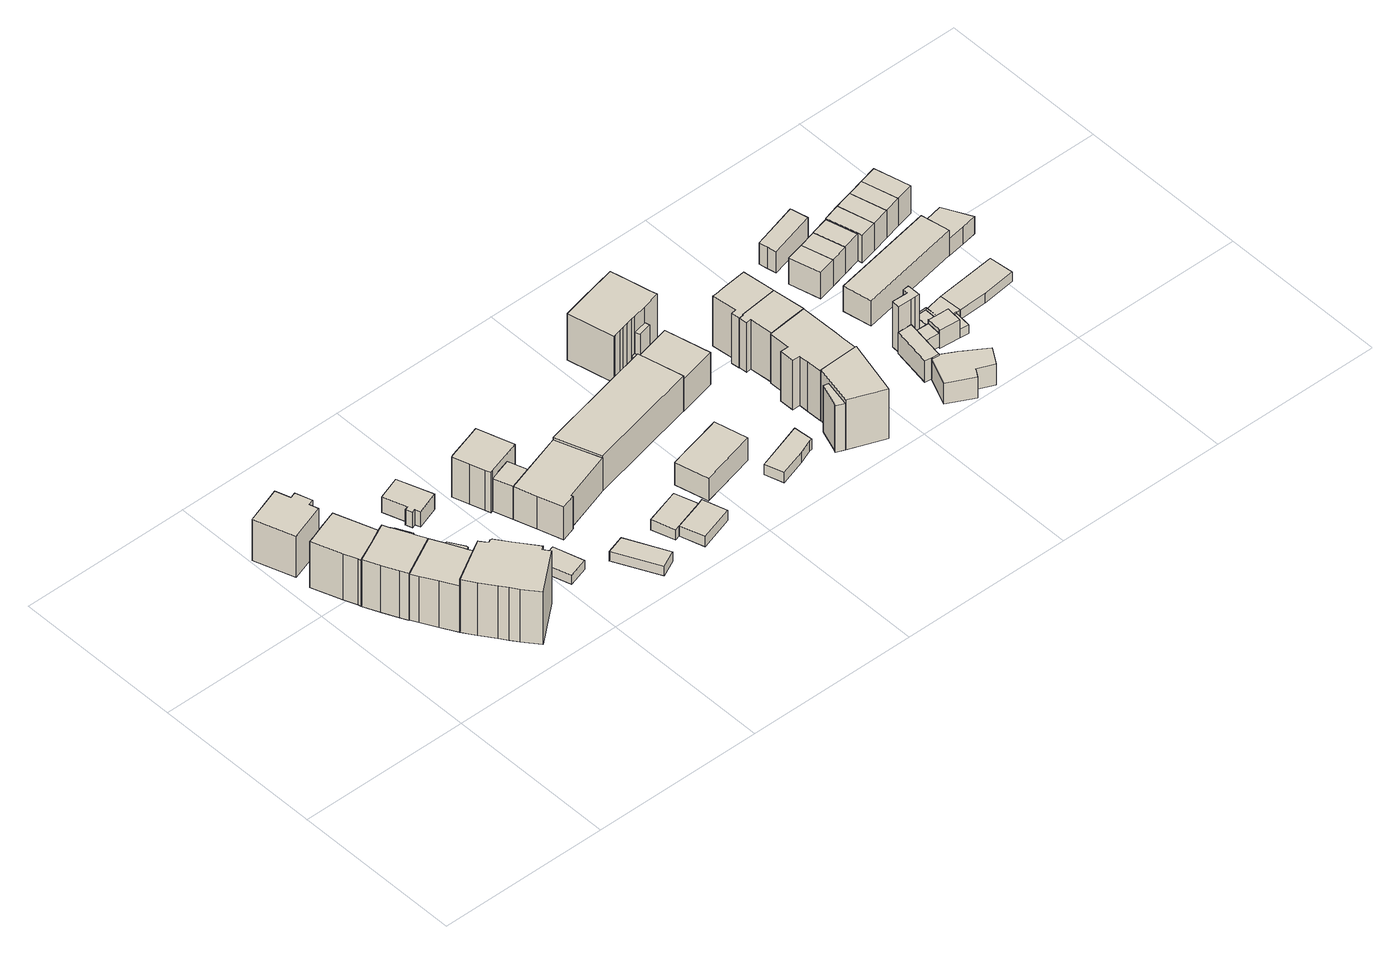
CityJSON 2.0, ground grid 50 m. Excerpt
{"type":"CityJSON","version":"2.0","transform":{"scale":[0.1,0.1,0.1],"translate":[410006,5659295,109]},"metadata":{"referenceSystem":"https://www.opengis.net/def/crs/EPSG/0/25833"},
"CityObjects":{
"building1":{"type":"Building","attributes":{"Dachtyp_tdc":"tdcGableRoof","Gemeindeschluessel":14612000,"Dachneigung":38.28,"QualitaetDacherkennung":72,"Geometrietyp2DReferenz":"3000","measuredHeight":17.63,"function":"31001_9998","roofType":"3100"},"geometry":[{"type":"Solid","lod":"1","boundaries":[[[[0,1,2,3,4,5,6,7,8]],[[9,10,11,12,13,14,15,16,17]],[[8,10,9,0]],[[7,11,10,8]],[[6,12,11,7]],[[5,13,12,6]],[[4,14,13,5]],[[3,15,14,4]],[[2,16,15,3]],[[1,17,16,2]],[[0,9,17,1]]]]}]},
"building2":{"type":"Building","attributes":{"Dachtyp_tdc":"tdcFreeFormRoof","Gemeindeschluessel":14612000,"Dachneigung":24,"QualitaetDacherkennung":48,"Geometrietyp2DReferenz":"3000","measuredHeight":15.44,"function":"31001_9998","roofType":"5000"},"geometry":[{"type":"Solid","lod":"1","boundaries":[[[[18,19,20,21,22,23,24,25]],[[26,27,28,29,30,31,32,33]],[[25,27,26,18]],[[24,28,27,25]],[[23,29,28,24]],[[22,30,29,23]],[[21,31,30,22]],[[20,32,31,21]],[[19,33,32,20]],[[18,26,33,19]]]]}]},
"building3":{"type":"Building","attributes":{"Gemeindeschluessel":14612000,"Geometrietyp2DReferenz":"3000","function":"31001_9998","roofType":"9999"},"children":["building3-1","building3-2"]},
"building3-1":{"type":"BuildingPart","attributes":{"Dachtyp_tdc":"tdcPolyFlatRoof","Dachneigung":25.53,"QualitaetDacherkennung":54,"Geometrietyp2DReferenz":"3000","measuredHeight":14.99,"roofType":"2100"},"parents":["building3"],"geometry":[{"type":"Solid","lod":"1","boundaries":[[[[34,35,36,37,38,39]],[[40,41,42,43,44,45]],[[39,41,40,34]],[[38,42,41,39]],[[37,43,42,38]],[[36,44,43,37]],[[35,45,44,36]],[[34,40,45,35]]]]}]},
"building3-2":{"type":"BuildingPart","attributes":{"Dachtyp_tdc":"tdcGableRoof","Dachneigung":29.3,"QualitaetDacherkennung":65,"Geometrietyp2DReferenz":"3000","measuredHeight":17.42,"roofType":"3100"},"parents":["building3"],"geometry":[{"type":"Solid","lod":"1","boundaries":[[[[46,47,48,49,50,51,52,53,54,55,56,57,58]],[[59,40,45,60,61,62,63,64,65,10,66,17,67]],[[58,40,59,46]],[[57,45,40,58]],[[56,60,45,57]],[[55,61,60,56]],[[54,62,61,55]],[[53,63,62,54]],[[52,64,63,53]],[[51,65,64,52]],[[50,10,65,51]],[[49,66,10,50]],[[48,17,66,49]],[[47,67,17,48]],[[46,59,67,47]]]]}]},
"building4":{"type":"Building","attributes":{"Gemeindeschluessel":14612000,"Geometrietyp2DReferenz":"3000","function":"31001_9998","roofType":"9999"},"children":["building4-1","building4-2"]},
"building4-1":{"type":"BuildingPart","attributes":{"Dachtyp_tdc":"tdcGableRoof","Dachneigung":29.98,"QualitaetDacherkennung":65,"Geometrietyp2DReferenz":"3000","measuredHeight":17.37,"roofType":"3100"},"parents":["building4"],"geometry":[{"type":"Solid","lod":"1","boundaries":[[[[68,69,70,71,72,73,74,75,76,77,78]],[[79,80,81,82,83,84,85,86,87,88,89]],[[78,79,89,68]],[[77,80,79,78]],[[76,81,80,77]],[[75,82,81,76]],[[74,83,82,75]],[[73,84,83,74]],[[72,85,84,73]],[[71,86,85,72]],[[70,87,86,71]],[[69,88,87,70]],[[68,89,88,69]]]]}]},
"building4-2":{"type":"BuildingPart","attributes":{"Dachtyp_tdc":"tdcPolyFlatRoof","Dachneigung":25.02,"QualitaetDacherkennung":43,"Geometrietyp2DReferenz":"3000","measuredHeight":15.07,"roofType":"2100"},"parents":["building4"],"geometry":[{"type":"Solid","lod":"1","boundaries":[[[[90,91,92,93,94,95]],[[89,96,97,98,99,79]],[[95,96,89,90]],[[94,97,96,95]],[[93,98,97,94]],[[92,99,98,93]],[[91,79,99,92]],[[90,89,79,91]]]]}]},
"building5":{"type":"Building","attributes":{"Dachtyp_tdc":"tdcFreeFormRoof","Gemeindeschluessel":14612000,"Dachneigung":21.01,"QualitaetDacherkennung":67,"Geometrietyp2DReferenz":"3000","measuredHeight":19.14,"function":"31001_9998","roofType":"5000"},"geometry":[{"type":"Solid","lod":"1","boundaries":[[[[100,101,102,103,104,105,106,107,108,109,110,111,112,113,114]],[[83,81,115,116,117,118,119,120,121,122,123,124,125,126,127]],[[114,81,83,100]],[[113,115,81,114]],[[112,116,115,113]],[[111,117,116,112]],[[110,118,117,111]],[[109,119,118,110]],[[108,120,119,109]],[[107,121,120,108]],[[106,122,121,107]],[[105,123,122,106]],[[104,124,123,105]],[[103,125,124,104]],[[102,126,125,103]],[[101,127,126,102]],[[100,83,127,101]]]]}]},
"building6":{"type":"Building","attributes":{"Dachtyp_tdc":"tdcPolyFlatRoof","Gemeindeschluessel":14612000,"Dachneigung":0,"QualitaetDacherkennung":81,"Geometrietyp2DReferenz":"3000","measuredHeight":2.71,"function":"31001_9998","roofType":"1000"},"geometry":[{"type":"Solid","lod":"1","boundaries":[[[[128,129,130,131]],[[132,133,134,135]],[[131,133,132,128]],[[130,134,133,131]],[[129,135,134,130]],[[128,132,135,129]]]]}]},
"building7":{"type":"Building","attributes":{"Dachtyp_tdc":"tdcFreeFormRoof","Gemeindeschluessel":14612000,"Dachneigung":49.69,"QualitaetDacherkennung":70,"Geometrietyp2DReferenz":"3000","measuredHeight":7.83,"function":"31001_9998","roofType":"5000"},"geometry":[{"type":"Solid","lod":"1","boundaries":[[[[136,137,138,139,140,141,142,143]],[[144,145,146,147,148,149,150,151]],[[143,145,144,136]],[[142,146,145,143]],[[141,147,146,142]],[[140,148,147,141]],[[139,149,148,140]],[[138,150,149,139]],[[137,151,150,138]],[[136,144,151,137]]]]}]},
"building8":{"type":"Building","attributes":{"Dachtyp_tdc":"tdcPolyFlatRoof","Gemeindeschluessel":14612000,"Dachneigung":0,"QualitaetDacherkennung":87,"Geometrietyp2DReferenz":"3000","measuredHeight":2.92,"function":"31001_9998","roofType":"1000"},"geometry":[{"type":"Solid","lod":"1","boundaries":[[[[152,153,154,155]],[[156,157,158,159]],[[155,157,156,152]],[[154,158,157,155]],[[153,159,158,154]],[[152,156,159,153]]]]}]},
"building9":{"type":"Building","attributes":{"Dachtyp_tdc":"tdcPolyFlatRoof","Gemeindeschluessel":14612000,"Dachneigung":7.26,"QualitaetDacherkennung":74,"Geometrietyp2DReferenz":"3000","measuredHeight":3.47,"function":"31001_2463","roofType":"2100"},"geometry":[{"type":"Solid","lod":"1","boundaries":[[[[160,161,162,163]],[[164,165,166,167]],[[163,165,164,160]],[[162,166,165,163]],[[161,167,166,162]],[[160,164,167,161]]]]}]},
"building10":{"type":"Building","attributes":{"Dachtyp_tdc":"tdcFreeFormRoof","Gemeindeschluessel":14612000,"Dachneigung":45.65,"QualitaetDacherkennung":54,"Geometrietyp2DReferenz":"3000","measuredHeight":15.61,"function":"31001_9998","roofType":"5000"},"geometry":[{"type":"Solid","lod":"1","boundaries":[[[[168,169,170,171,172,173,174,175,176]],[[177,178,179,180,181,182,183,184,185]],[[176,178,177,168]],[[175,179,178,176]],[[174,180,179,175]],[[173,181,180,174]],[[172,182,181,173]],[[171,183,182,172]],[[170,184,183,171]],[[169,185,184,170]],[[168,177,185,169]]]]}]},
"building11":{"type":"Building","attributes":{"Gemeindeschluessel":14612000,"Geometrietyp2DReferenz":"3000","function":"31001_9998","roofType":"9999"},"children":["building11-1","building11-2"]},
"building11-1":{"type":"BuildingPart","attributes":{"Dachtyp_tdc":"tdcGableRoof","Dachneigung":28.76,"QualitaetDacherkennung":41,"Geometrietyp2DReferenz":"3000","measuredHeight":13.01,"roofType":"3100"},"parents":["building11"],"geometry":[{"type":"Solid","lod":"1","boundaries":[[[[186,187,188,189,190,191,192,193,194]],[[195,196,197,198,199,200,201,202,203]],[[194,196,195,186]],[[193,197,196,194]],[[192,198,197,193]],[[191,199,198,192]],[[190,200,199,191]],[[189,201,200,190]],[[188,202,201,189]],[[187,203,202,188]],[[186,195,203,187]]]]}]},
"building11-2":{"type":"BuildingPart","attributes":{"Dachtyp_tdc":"tdcGableRoof","Dachneigung":45.03,"QualitaetDacherkennung":74,"Geometrietyp2DReferenz":"3000","measuredHeight":13.15,"roofType":"3100"},"parents":["building11"],"geometry":[{"type":"Solid","lod":"1","boundaries":[[[[204,205,188,187]],[[206,203,202,183]],[[187,203,206,204]],[[188,202,203,187]],[[205,183,202,188]],[[204,206,183,205]]]]}]},
"building12":{"type":"Building","attributes":{"Dachtyp_tdc":"tdcPolyFlatRoof","Gemeindeschluessel":14612000,"Dachneigung":0,"QualitaetDacherkennung":54,"Geometrietyp2DReferenz":"3000","measuredHeight":3.44,"function":"31001_9998","roofType":"1000"},"geometry":[{"type":"Solid","lod":"1","boundaries":[[[[207,208,209,210,211]],[[212,213,214,215,216]],[[211,213,212,207]],[[210,214,213,211]],[[209,215,214,210]],[[208,216,215,209]],[[207,212,216,208]]]]}]},
"building13":{"type":"Building","attributes":{"Dachtyp_tdc":"tdcPolyFlatRoof","Gemeindeschluessel":14612000,"Dachneigung":0,"QualitaetDacherkennung":50,"Geometrietyp2DReferenz":"3000","measuredHeight":3.44,"function":"31001_9998","roofType":"1000"},"geometry":[{"type":"Solid","lod":"1","boundaries":[[[[217,218,219,209,208]],[[220,216,215,221,222]],[[208,216,220,217]],[[209,215,216,208]],[[219,221,215,209]],[[218,222,221,219]],[[217,220,222,218]]]]}]},
"building14":{"type":"Building","attributes":{"Dachtyp_tdc":"tdcGableRoof","Gemeindeschluessel":14612000,"Dachneigung":32.26,"QualitaetDacherkennung":67,"Geometrietyp2DReferenz":"3000","measuredHeight":14.33,"function":"31001_9998","roofType":"3100"},"geometry":[{"type":"Solid","lod":"1","boundaries":[[[[223,224,225,226]],[[195,227,228,197]],[[226,227,195,223]],[[225,228,227,226]],[[224,197,228,225]],[[223,195,197,224]]]]}]},
"building15":{"type":"Building","attributes":{"Dachtyp_tdc":"tdcPolyFlatRoof","Gemeindeschluessel":14612000,"Dachneigung":10.49,"QualitaetDacherkennung":67,"Geometrietyp2DReferenz":"3000","measuredHeight":8.38,"function":"31001_9998","roofType":"2100"},"geometry":[{"type":"Solid","lod":"1","boundaries":[[[[229,230,231,232]],[[233,234,235,236]],[[232,234,233,229]],[[231,235,234,232]],[[230,236,235,231]],[[229,233,236,230]]]]}]},
"building16":{"type":"Building","attributes":{"Dachtyp_tdc":"tdcPolyFlatRoof","Gemeindeschluessel":14612000,"Dachneigung":6.63,"QualitaetDacherkennung":81,"Geometrietyp2DReferenz":"3000","measuredHeight":3.66,"function":"31001_9998","roofType":"2100"},"geometry":[{"type":"Solid","lod":"1","boundaries":[[[[237,238,239,240,241,242]],[[243,244,245,246,247,248]],[[242,244,243,237]],[[241,245,244,242]],[[240,246,245,241]],[[239,247,246,240]],[[238,248,247,239]],[[237,243,248,238]]]]}]},
"building17":{"type":"Building","attributes":{"Dachtyp_tdc":"tdcHipAndGableRoof","Gemeindeschluessel":14612000,"Dachneigung":34.18,"QualitaetDacherkennung":75,"Geometrietyp2DReferenz":"3000","measuredHeight":13.04,"function":"31001_9998","roofType":"5000"},"geometry":[{"type":"Solid","lod":"1","boundaries":[[[[249,250,251,252]],[[253,254,255,256]],[[252,254,253,249]],[[251,255,254,252]],[[250,256,255,251]],[[249,253,256,250]]]]}]},
"building18":{"type":"Building","attributes":{"name":"Hotel-Pension zu Dresden","Dachtyp_tdc":"tdcPolyFlatRoof","Gemeindeschluessel":14612000,"Dachneigung":0,"QualitaetDacherkennung":0,"Geometrietyp2DReferenz":"3000","BezugspunktDach":"2000","measuredHeight":3,"function":"31001_2071"},"geometry":[{"type":"Solid","lod":"1","boundaries":[[[[257,258,259,260]],[[261,262,263,264]],[[260,262,261,257]],[[259,263,262,260]],[[258,264,263,259]],[[257,261,264,258]]]]}]},
"building19":{"type":"Building","attributes":{"name":"Hotel-Pension zu Dresden","Dachtyp_tdc":"tdcFreeFormRoof","Gemeindeschluessel":14612000,"Dachneigung":37.17,"QualitaetDacherkennung":59,"Geometrietyp2DReferenz":"3000","measuredHeight":18.33,"function":"31001_2071","roofType":"5000"},"geometry":[{"type":"Solid","lod":"1","boundaries":[[[[265,266,267,268,269,270,271,272,273,274,275,276,277,278,279,280,281]],[[282,283,284,285,286,287,288,289,290,291,292,293,294,295,296,297,298]],[[281,283,282,265]],[[280,284,283,281]],[[279,285,284,280]],[[278,286,285,279]],[[277,287,286,278]],[[276,288,287,277]],[[275,289,288,276]],[[274,290,289,275]],[[273,291,290,274]],[[272,292,291,273]],[[271,293,292,272]],[[270,294,293,271]],[[269,295,294,270]],[[268,296,295,269]],[[267,297,296,268]],[[266,298,297,267]],[[265,282,298,266]]]]}]},
"building20":{"type":"Building","attributes":{"name":"Hotel-Pension zu Dresden","Dachtyp_tdc":"tdcPolyFlatRoof","Gemeindeschluessel":14612000,"Dachneigung":0,"QualitaetDacherkennung":39,"Geometrietyp2DReferenz":"3000","measuredHeight":10.19,"function":"31001_2071","roofType":"1000"},"geometry":[{"type":"Solid","lod":"1","boundaries":[[[[299,300,301,302]],[[263,262,303,304]],[[302,262,263,299]],[[301,303,262,302]],[[300,304,303,301]],[[299,263,304,300]]]]}]},
"building21":{"type":"Building","attributes":{"Gemeindeschluessel":14612000,"Geometrietyp2DReferenz":"3000","function":"31001_9998","roofType":"9999"},"children":["building21-1","building21-2"]},
"building21-1":{"type":"BuildingPart","attributes":{"Dachtyp_tdc":"tdcGableRoof","Dachneigung":29.55,"QualitaetDacherkennung":69,"Geometrietyp2DReferenz":"3000","measuredHeight":18.29,"roofType":"3100"},"parents":["building21"],"geometry":[{"type":"Solid","lod":"1","boundaries":[[[[305,306,307,308]],[[309,310,311,312]],[[308,310,309,305]],[[307,311,310,308]],[[306,312,311,307]],[[305,309,312,306]]]]}]},
"building21-2":{"type":"BuildingPart","attributes":{"Dachtyp_tdc":"tdcFreeFormRoof","Dachneigung":61.8,"QualitaetDacherkennung":19,"Geometrietyp2DReferenz":"3000","measuredHeight":16.64,"roofType":"5000"},"parents":["building21"],"geometry":[{"type":"Solid","lod":"1","boundaries":[[[[313,314,315,316,317]],[[318,319,320,321,309]],[[317,319,318,313]],[[316,320,319,317]],[[315,321,320,316]],[[314,309,321,315]],[[313,318,309,314]]]]}]},
"building22":{"type":"Building","attributes":{"Dachtyp_tdc":"tdcFreeFormRoof","Gemeindeschluessel":14612000,"Dachneigung":33.36,"QualitaetDacherkennung":71,"Geometrietyp2DReferenz":"3000","measuredHeight":19.09,"function":"31001_9998","roofType":"5000"},"geometry":[{"type":"Solid","lod":"1","boundaries":[[[[322,323,324,325,326,327,328,329,330,331,332,333]],[[334,335,336,337,338,339,340,341,342,343,344,345]],[[333,335,334,322]],[[332,336,335,333]],[[331,337,336,332]],[[330,338,337,331]],[[329,339,338,330]],[[328,340,339,329]],[[327,341,340,328]],[[326,342,341,327]],[[325,343,342,326]],[[324,344,343,325]],[[323,345,344,324]],[[322,334,345,323]]]]}]},
"building23":{"type":"Building","attributes":{"Dachtyp_tdc":"tdcGableRoof","Gemeindeschluessel":14612000,"Dachneigung":35.5,"QualitaetDacherkennung":83,"Geometrietyp2DReferenz":"3000","measuredHeight":19.02,"function":"31001_9998","roofType":"3100"},"geometry":[{"type":"Solid","lod":"1","boundaries":[[[[346,347,348,349,350,351,352,353,354,355]],[[356,337,357,358,359,360,361,362,363,338]],[[355,337,356,346]],[[354,357,337,355]],[[353,358,357,354]],[[352,359,358,353]],[[351,360,359,352]],[[350,361,360,351]],[[349,362,361,350]],[[348,363,362,349]],[[347,338,363,348]],[[346,356,338,347]]]]}]},
"building24":{"type":"Building","attributes":{"Dachtyp_tdc":"tdcHipAndGableRoof","Gemeindeschluessel":14612000,"Dachneigung":35.34,"QualitaetDacherkennung":78,"Geometrietyp2DReferenz":"3000","measuredHeight":19.03,"function":"31001_9998","roofType":"5000"},"geometry":[{"type":"Solid","lod":"1","boundaries":[[[[350,349,348,364,365,366,367,368,369,370,352,351]],[[371,372,373,374,375,376,377,378,379,380,381,382]],[[351,372,371,350]],[[352,373,372,351]],[[370,374,373,352]],[[369,375,374,370]],[[368,376,375,369]],[[367,377,376,368]],[[366,378,377,367]],[[365,379,378,366]],[[364,380,379,365]],[[348,381,380,364]],[[349,382,381,348]],[[350,371,382,349]]]]}]},
"building25":{"type":"Building","attributes":{"Dachtyp_tdc":"tdcGableRoof","Gemeindeschluessel":14612000,"Dachneigung":50.91,"QualitaetDacherkennung":66,"Geometrietyp2DReferenz":"3000","measuredHeight":8.45,"function":"31001_9998","roofType":"3100"},"geometry":[{"type":"Solid","lod":"1","boundaries":[[[[383,384,385,386,387,388,389,390]],[[391,392,393,394,395,396,397,398]],[[390,392,391,383]],[[389,393,392,390]],[[388,394,393,389]],[[387,395,394,388]],[[386,396,395,387]],[[385,397,396,386]],[[384,398,397,385]],[[383,391,398,384]]]]}]},
"building26":{"type":"Building","attributes":{"Dachtyp_tdc":"tdcFreeFormRoof","Gemeindeschluessel":14612000,"Dachneigung":33.95,"QualitaetDacherkennung":53,"Geometrietyp2DReferenz":"3000","measuredHeight":8.96,"function":"31001_9998","roofType":"5000"},"geometry":[{"type":"Solid","lod":"1","boundaries":[[[[399,400,401,402,403,404,405,406,407]],[[408,409,410,411,412,413,414,415,416]],[[407,409,408,399]],[[406,410,409,407]],[[405,411,410,406]],[[404,412,411,405]],[[403,413,412,404]],[[402,414,413,403]],[[401,415,414,402]],[[400,416,415,401]],[[399,408,416,400]]]]}]},
"building27":{"type":"Building","attributes":{"Gemeindeschluessel":14612000,"Dachneigung":70.8,"Dachorientierung":0,"MittlereTraufHoehe":125.28,"QualitaetDacherkennung":72,"ObjektHoehe":16.36,"BodenHoehe":110.27,"Geometrietyp2DReferenz":"3000","AbsoluteHoehe":126.63,"Dachflaeche":19.39,"measuredHeight":16.36,"function":"31001_9998","roofType":"2100","storeysAboveGround":5},"geometry":[{"type":"Solid","lod":"1","boundaries":[[[[417,418,419,420,421,422,423,424]],[[425,426,427,428,429,430,431,432]],[[424,426,425,417]],[[423,427,426,424]],[[422,428,427,423]],[[421,429,428,422]],[[420,430,429,421]],[[419,431,430,420]],[[418,432,431,419]],[[417,425,432,418]]]]}]},
"building28":{"type":"Building","attributes":{"Dachtyp_tdc":"tdcPolyFlatRoof","Gemeindeschluessel":14612000,"Dachneigung":6.83,"QualitaetDacherkennung":72,"Geometrietyp2DReferenz":"3000","measuredHeight":4.72,"function":"31001_9998","roofType":"2100"},"geometry":[{"type":"Solid","lod":"1","boundaries":[[[[433,434,435,436]],[[437,438,439,440]],[[436,438,437,433]],[[435,439,438,436]],[[434,440,439,435]],[[433,437,440,434]]]]}]},
"building29":{"type":"Building","attributes":{"Dachtyp_tdc":"tdcGableAndHippedGRoof","Gemeindeschluessel":14612000,"Dachneigung":49.78,"QualitaetDacherkennung":56,"Geometrietyp2DReferenz":"3000","measuredHeight":11.74,"function":"31001_9998","roofType":"9999"},"geometry":[{"type":"Solid","lod":"1","boundaries":[[[[441,442,443,444]],[[445,446,447,448]],[[444,446,445,441]],[[443,447,446,444]],[[442,448,447,443]],[[441,445,448,442]]]]}]},
"building30":{"type":"Building","attributes":{"Gemeindeschluessel":14612000,"Dachneigung":90,"Dachorientierung":0,"MittlereTraufHoehe":113.11,"QualitaetDacherkennung":61,"ObjektHoehe":2.92,"BodenHoehe":110.18,"Geometrietyp2DReferenz":"3000","AbsoluteHoehe":113.11,"Dachflaeche":32.78,"measuredHeight":2.92,"function":"31001_9998","roofType":"1000","storeysAboveGround":1},"geometry":[{"type":"Solid","lod":"1","boundaries":[[[[449,450,451,452,453,454,455,456,457,458]],[[459,460,461,462,463,464,465,466,467,468]],[[458,460,459,449]],[[457,461,460,458]],[[456,462,461,457]],[[455,463,462,456]],[[454,464,463,455]],[[453,465,464,454]],[[452,466,465,453]],[[451,467,466,452]],[[450,468,467,451]],[[449,459,468,450]]]]}]},
"building31":{"type":"Building","attributes":{"Dachtyp_tdc":"tdcPolyFlatRoof","Gemeindeschluessel":14612000,"Dachneigung":7.63,"QualitaetDacherkennung":66,"Geometrietyp2DReferenz":"3000","measuredHeight":6.37,"function":"31001_9998","roofType":"2100"},"geometry":[{"type":"Solid","lod":"1","boundaries":[[[[469,470,471,472,473,474,475]],[[476,477,478,479,480,481,482]],[[475,477,476,469]],[[474,478,477,475]],[[473,479,478,474]],[[472,480,479,473]],[[471,481,480,472]],[[470,482,481,471]],[[469,476,482,470]]]]}]},
"building32":{"type":"Building","attributes":{"Dachtyp_tdc":"tdcPolyFlatRoof","Gemeindeschluessel":14612000,"Dachneigung":8.91,"QualitaetDacherkennung":82,"Geometrietyp2DReferenz":"3000","measuredHeight":3.44,"function":"31001_9998","roofType":"2100"},"geometry":[{"type":"Solid","lod":"1","boundaries":[[[[483,484,485,486]],[[487,488,489,490]],[[486,488,487,483]],[[485,489,488,486]],[[484,490,489,485]],[[483,487,490,484]]]]}]},
"building33":{"type":"Building","attributes":{"Dachtyp_tdc":"tdcGableRoof","Gemeindeschluessel":14612000,"Dachneigung":49.75,"QualitaetDacherkennung":60,"Geometrietyp2DReferenz":"3000","measuredHeight":11.67,"function":"31001_9998","roofType":"3100"},"geometry":[{"type":"Solid","lod":"1","boundaries":[[[[442,441,491,492]],[[448,493,494,445]],[[492,493,448,442]],[[491,494,493,492]],[[441,445,494,491]],[[442,448,445,441]]]]}]},
"building34":{"type":"Building","attributes":{"Dachtyp_tdc":"tdcPolyFlatRoof","Gemeindeschluessel":14612000,"Dachneigung":7.15,"QualitaetDacherkennung":81,"Geometrietyp2DReferenz":"3000","measuredHeight":3.09,"function":"31001_9998","roofType":"2100"},"geometry":[{"type":"Solid","lod":"1","boundaries":[[[[495,496,497,498,499]],[[500,482,481,501,502]],[[499,482,500,495]],[[498,481,482,499]],[[497,501,481,498]],[[496,502,501,497]],[[495,500,502,496]]]]}]},
"building35":{"type":"Building","attributes":{"Dachtyp_tdc":"tdcGableRoof","Gemeindeschluessel":14612000,"Dachneigung":53.72,"QualitaetDacherkennung":74,"Geometrietyp2DReferenz":"3000","measuredHeight":8.93,"function":"31001_9998","roofType":"3100"},"geometry":[{"type":"Solid","lod":"1","boundaries":[[[[503,504,505,506,507,508,509]],[[510,511,512,513,514,515,516]],[[509,511,510,503]],[[508,512,511,509]],[[507,513,512,508]],[[506,514,513,507]],[[505,515,514,506]],[[504,516,515,505]],[[503,510,516,504]]]]}]},
"building36":{"type":"Building","attributes":{"Dachtyp_tdc":"tdcPolyFlatRoof","Gemeindeschluessel":14612000,"Dachneigung":7.91,"QualitaetDacherkennung":84,"Geometrietyp2DReferenz":"3000","measuredHeight":3.69,"function":"31001_9998","roofType":"2100"},"geometry":[{"type":"Solid","lod":"1","boundaries":[[[[517,518,519,483,486,520,521]],[[522,523,524,525,526,527,528]],[[521,523,522,517]],[[520,524,523,521]],[[486,525,524,520]],[[483,526,525,486]],[[519,527,526,483]],[[518,528,527,519]],[[517,522,528,518]]]]}]},
"building37":{"type":"Building","attributes":{"Dachtyp_tdc":"tdcGableRoof","Gemeindeschluessel":14612000,"Dachneigung":48.48,"QualitaetDacherkennung":50,"Geometrietyp2DReferenz":"3000","measuredHeight":11.62,"function":"31001_9998","roofType":"3100"},"geometry":[{"type":"Solid","lod":"1","boundaries":[[[[529,530,531,532]],[[493,533,534,494]],[[532,533,493,529]],[[531,534,533,532]],[[530,494,534,531]],[[529,493,494,530]]]]}]},
"building38":{"type":"Building","attributes":{"Dachtyp_tdc":"tdcHippedGableRoof","Gemeindeschluessel":14612000,"Dachneigung":41.78,"QualitaetDacherkennung":66,"Geometrietyp2DReferenz":"3000","measuredHeight":11.11,"function":"31001_9998","roofType":"3300"},"geometry":[{"type":"Solid","lod":"1","boundaries":[[[[535,536,537,538]],[[539,540,541,542]],[[538,540,539,535]],[[537,541,540,538]],[[536,542,541,537]],[[535,539,542,536]]]]}]},
"building39":{"type":"Building","attributes":{"Dachtyp_tdc":"tdcFreeFormRoof","Gemeindeschluessel":14612000,"Dachneigung":50.05,"QualitaetDacherkennung":64,"Geometrietyp2DReferenz":"3000","measuredHeight":12.54,"function":"31001_9998","roofType":"5000"},"geometry":[{"type":"Solid","lod":"1","boundaries":[[[[543,544,545,546,547]],[[548,549,550,551,552]],[[547,549,548,543]],[[546,550,549,547]],[[545,551,550,546]],[[544,552,551,545]],[[543,548,552,544]]]]}]},
"building40":{"type":"Building","attributes":{"Dachtyp_tdc":"tdcPolyFlatRoof","Gemeindeschluessel":14612000,"Dachneigung":6.61,"QualitaetDacherkennung":81,"Geometrietyp2DReferenz":"3000","measuredHeight":3.65,"function":"31001_9998","roofType":"2100"},"geometry":[{"type":"Solid","lod":"1","boundaries":[[[[518,553,554,555,519]],[[528,527,556,557,558]],[[519,527,528,518]],[[555,556,527,519]],[[554,557,556,555]],[[553,558,557,554]],[[518,528,558,553]]]]}]},
"building41":{"type":"Building","attributes":{"Dachtyp_tdc":"tdcGableRoof","Gemeindeschluessel":14612000,"Dachneigung":49.19,"QualitaetDacherkennung":64,"Geometrietyp2DReferenz":"3000","measuredHeight":12.47,"function":"31001_9998","roofType":"3100"},"geometry":[{"type":"Solid","lod":"1","boundaries":[[[[547,546,559,560]],[[549,561,562,550]],[[560,561,549,547]],[[559,562,561,560]],[[546,550,562,559]],[[547,549,550,546]]]]}]},
"building42":{"type":"Building","attributes":{"Dachtyp_tdc":"tdcGableRoof","Gemeindeschluessel":14612000,"Dachneigung":49.17,"QualitaetDacherkennung":57,"Geometrietyp2DReferenz":"3000","measuredHeight":12.5,"function":"31001_9998","roofType":"3100"},"geometry":[{"type":"Solid","lod":"1","boundaries":[[[[560,559,563,564]],[[561,565,566,562]],[[564,565,561,560]],[[563,566,565,564]],[[559,562,566,563]],[[560,561,562,559]]]]}]},
"building43":{"type":"Building","attributes":{"Dachtyp_tdc":"tdcGableAndHippedGRoof","Gemeindeschluessel":14612000,"Dachneigung":49.73,"QualitaetDacherkennung":66,"Geometrietyp2DReferenz":"3000","measuredHeight":12.53,"function":"31001_9998","roofType":"9999"},"geometry":[{"type":"Solid","lod":"1","boundaries":[[[[564,563,567,568]],[[565,569,570,566]],[[568,569,565,564]],[[567,570,569,568]],[[563,566,570,567]],[[564,565,566,563]]]]}]},
"building44":{"type":"Building","attributes":{"Dachtyp_tdc":"tdcPolyFlatRoof","Gemeindeschluessel":14612000,"Dachneigung":0,"QualitaetDacherkennung":69,"Geometrietyp2DReferenz":"3000","measuredHeight":5.7,"function":"31001_9998","roofType":"1000"},"geometry":[{"type":"Solid","lod":"1","boundaries":[[[[571,572,573,574,575]],[[576,577,578,579,580]],[[575,577,576,571]],[[574,578,577,575]],[[573,579,578,574]],[[572,580,579,573]],[[571,576,580,572]]]]}]}
},
"vertices":[
[142,482,169],[191,506,169],[149,626,169],[96,608,169],[60,595,169],[42,589,169],[73,503,169],[88,466,169],[90,457,169],[142,482,16],[90,457,16],[88,466,16],[73,503,16],[42,589,16],[60,595,16],[96,608,16],[149,626,16],[191,506,16],
[2,752,153],[41,637,153],[146,672,153],[138,698,153],[155,703,153],[139,751,153],[122,745,153],[108,788,153],[2,752,16],[108,788,16],[122,745,16],[139,751,16],[155,703,16],[138,698,16],[146,672,16],[41,637,16],
[217,492,164],[243,438,164],[248,441,164],[250,449,164],[229,491,164],[222,494,164],[217,492,16],[222,494,16],[229,491,16],[250,449,16],[248,441,16],[243,438,16],
[216,491,172],[207,513,172],[191,506,172],[149,485,172],[90,457,172],[111,411,172],[132,366,172],[143,344,172],[201,374,172],[259,404,172],[242,438,172],[243,438,172],[217,492,172],[216,491,16],[242,438,16],[259,404,16],[201,374,16],[143,344,16],[132,366,16],[111,411,16],[149,485,16],[207,513,16],
[277,369,171],[259,404,171],[202,374,171],[143,344,171],[155,321,171],[179,277,171],[205,231,171],[260,264,171],[314,295,171],[302,316,171],[303,316,171],[303,316,17],[302,316,17],[314,295,17],[260,264,17],[205,231,17],[179,277,17],[155,321,17],[143,344,17],[202,374,17],[259,404,17],[277,369,17],
[277,369,164],[303,316,164],[314,322,164],[314,329,164],[289,371,164],[283,372,164],[283,372,17],[289,371,17],[314,329,17],[314,322,17],
[205,231,192],[229,193,192],[258,153,192],[274,131,192],[290,109,192],[325,65,192],[436,157,192],[422,176,192],[432,183,192],[385,246,192],[357,284,192],[350,285,192],[344,280,192],[326,302,192],[314,295,192],[326,302,17],[344,280,17],[350,285,17],[357,284,17],[385,246,17],[432,183,17],[422,176,17],[436,157,17],[325,65,17],[290,109,17],[274,131,17],[258,153,17],[229,193,17],
[394,313,45],[414,255,45],[471,276,45],[451,333,45],[394,313,18],[451,333,18],[471,276,18],[414,255,18],
[360,598,65],[366,579,65],[377,583,65],[382,568,65],[448,591,65],[413,692,65],[347,669,65],[370,601,65],[360,598,14],[370,601,14],[347,669,14],[413,692,14],[448,591,14],[382,568,14],[377,583,14],[366,579,14],
[491,263,45],[517,176,45],[575,193,45],[550,280,45],[491,263,15],[550,280,15],[575,193,15],[517,176,15],
[638,174,48],[701,47,48],[750,71,48],[691,191,48],[638,174,17],[691,191,17],[750,71,17],[701,47,17],
[523,550,147],[537,507,147],[542,491,147],[548,494,147],[650,526,147],[617,630,147],[581,619,147],[516,599,147],[508,596,147],[523,550,13],[508,596,13],[516,599,13],[581,619,13],[617,630,13],[650,526,13],[548,494,13],[542,491,13],[537,507,13],
[746,496,122],[632,460,122],[566,439,122],[586,376,122],[608,305,122],[650,318,122],[648,323,122],[792,368,122],[768,434,122],[746,496,13],[768,434,13],[792,368,13],[648,323,13],[650,318,13],[608,305,13],[586,376,13],[566,439,13],[632,460,13],
[614,514,122],[548,494,122],[614,514,13],
[807,123,48],[822,128,48],[909,154,48],[888,221,48],[786,190,48],[807,123,14],[786,190,14],[888,221,14],[909,154,14],[822,128,14],
[844,58,48],[945,89,48],[924,159,48],[844,58,14],[924,159,14],[945,89,14],
[746,496,130],[792,368,130],[1122,444,130],[1092,575,130],[1092,575,13],[1122,444,13],
[958,173,87],[1123,214,87],[1100,309,87],[935,269,87],[958,173,12],[935,269,12],[1100,309,12],[1123,214,12],
[1212,122,45],[1255,139,45],[1263,140,45],[1258,196,45],[1119,152,45],[1136,98,45],[1212,122,11],[1136,98,11],[1119,152,11],[1258,196,11],[1263,140,11],[1255,139,11],
[1092,575,118],[1122,444,118],[1233,470,118],[1203,601,118],[1092,575,12],[1203,601,12],[1233,470,12],[1122,444,12],
[1135,645,44],[1139,629,44],[1151,632,44],[1147,647,44],[1135,645,14],[1147,647,14],[1151,632,14],[1139,629,14],
[1239,668,168],[1236,680,168],[1234,687,168],[1212,786,168],[1210,793,168],[1208,802,168],[1157,791,168],[1087,775,168],[1034,763,168],[1064,628,168],[1068,629,168],[1088,634,168],[1101,637,168],[1118,641,168],[1135,645,168],[1147,647,168],[1187,656,168],[1239,668,13],[1187,656,13],[1147,647,13],[1135,645,13],[1118,641,13],[1101,637,13],[1088,634,13],[1068,629,13],[1064,628,13],[1034,763,13],[1087,775,13],[1157,791,13],[1208,802,13],[1210,793,13],[1212,786,13],[1234,687,13],[1236,680,13],
[1151,632,115],[1191,641,115],[1187,656,115],[1147,647,115],[1187,656,14],[1191,641,14],
[1318,80,183],[1421,39,183],[1462,201,183],[1343,197,183],[1318,80,17],[1343,197,17],[1462,201,17],[1421,39,17],
[1294,90,171],[1318,80,171],[1335,159,171],[1320,162,171],[1296,95,171],[1294,90,17],[1296,95,17],[1320,162,17],[1335,159,17],
[1318,313,178],[1319,270,178],[1342,270,178],[1342,242,178],[1343,197,178],[1462,201,178],[1461,244,178],[1461,272,178],[1459,386,178],[1346,375,178],[1342,375,178],[1343,313,178],[1318,313,14],[1343,313,14],[1342,375,14],[1346,375,14],[1459,386,14],[1461,272,14],[1461,244,14],[1462,201,14],[1343,197,14],[1342,242,14],[1342,270,14],[1319,270,14],
[1402,381,179],[1459,386,179],[1448,481,179],[1392,475,179],[1336,469,179],[1336,466,179],[1322,465,179],[1324,441,179],[1339,443,179],[1346,375,179],[1402,381,14],[1339,443,14],[1324,441,14],[1322,465,14],[1336,466,14],[1336,469,14],[1392,475,14],[1448,481,14],
[1437,577,179],[1419,575,179],[1364,569,179],[1337,565,179],[1326,565,179],[1334,492,179],[1319,490,179],[1336,469,13],[1336,466,13],[1322,465,13],[1319,490,13],[1334,492,13],[1326,565,13],[1337,565,13],[1364,569,13],[1419,575,13],[1437,577,13],[1448,481,13],[1392,475,13],
[1663,126,81],[1663,129,81],[1682,247,81],[1663,248,81],[1640,248,81],[1621,131,81],[1640,128,81],[1644,128,81],[1663,126,11],[1644,128,11],[1640,128,11],[1621,131,11],[1640,248,11],[1663,248,11],[1682,247,11],[1663,129,11],
[1663,126,78],[1640,128,78],[1605,46,78],[1680,7,78],[1696,31,78],[1744,11,78],[1775,59,78],[1705,105,78],[1663,129,78],[1663,126,9],[1663,129,9],[1705,105,9],[1775,59,9],[1744,11,9],[1696,31,9],[1680,7,9],[1605,46,9],[1640,128,9],
[1643,248,165],[1682,247,165],[1695,247,165],[1708,247,165],[1708,286,165],[1690,285,165],[1689,270,165],[1644,272,165],[1643,248,13],[1644,272,13],[1689,270,13],[1690,285,13],[1708,286,13],[1708,247,13],[1695,247,13],[1682,247,13],
[1690,203,55],[1729,199,55],[1733,242,55],[1694,244,55],[1690,203,10],[1694,244,10],[1733,242,10],[1729,199,10],
[1678,523,103],[1655,612,103],[1604,600,103],[1627,510,103],[1678,523,15],[1627,510,15],[1604,600,15],[1655,612,15],
[1736,298,41],[1736,289,41],[1708,289,41],[1708,286,41],[1708,247,41],[1733,246,41],[1737,246,41],[1740,246,41],[1776,245,41],[1776,298,41],[1736,298,12],[1776,298,12],[1776,245,12],[1740,246,12],[1737,246,12],[1733,246,12],[1708,247,12],[1708,286,12],[1708,289,12],[1736,289,12],
[1728,195,69],[1788,190,69],[1793,238,69],[1768,239,69],[1735,241,69],[1733,242,69],[1729,199,69],[1728,195,9],[1729,199,9],[1733,242,9],[1735,241,9],[1768,239,9],[1793,238,9],[1788,190,9],
[1769,292,42],[1737,292,42],[1735,241,42],[1768,239,42],[1769,292,12],[1768,239,12],[1735,241,12],[1737,292,12],
[1729,536,103],[1706,625,103],[1706,625,15],[1729,536,15],
[1814,187,38],[1819,236,38],[1819,237,38],[1793,238,38],[1788,190,38],[1814,187,9],[1819,237,9],[1819,236,9],
[1604,677,84],[1609,650,84],[1745,687,84],[1739,714,84],[1735,734,84],[1734,738,84],[1599,701,84],[1604,677,13],[1599,701,13],[1734,738,13],[1735,734,13],[1739,714,13],[1745,687,13],[1609,650,13],
[1819,236,42],[1831,237,42],[1828,303,42],[1793,238,42],[1819,237,42],[1819,236,10],[1819,237,10],[1793,238,10],[1768,239,10],[1769,292,10],[1828,303,10],[1831,237,10],
[1706,625,104],[1729,536,104],[1781,549,104],[1758,638,104],[1758,638,15],[1781,549,15],
[1639,443,98],[1654,360,98],[1958,416,98],[1942,499,98],[1639,443,14],[1942,499,14],[1958,416,14],[1654,360,14],
[1758,638,108],[1781,549,108],[1784,535,108],[1833,547,108],[1807,651,108],[1758,638,16],[1807,651,16],[1833,547,16],[1784,535,16],[1781,549,16],
[1914,238,42],[2012,250,42],[2005,321,42],[2005,321,10],[2012,250,10],[1914,238,10],
[1885,560,108],[1859,664,108],[1859,664,16],[1885,560,16],
[1934,572,108],[1908,676,108],[1908,676,16],[1934,572,16],
[1986,585,108],[1960,689,108],[1960,689,16],[1986,585,16],
[1958,416,69],[2011,425,69],[2055,433,69],[2015,513,69],[1942,499,69],[1958,416,12],[1942,499,12],[2015,513,12],[2055,433,12],[2011,425,12]
]}
